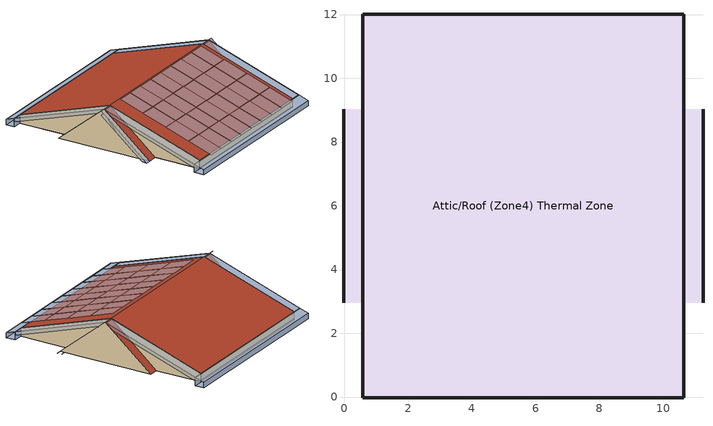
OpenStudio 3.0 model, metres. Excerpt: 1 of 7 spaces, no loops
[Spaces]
Attic/Roof (Zone4) Thermal Zone
 floor to Second Floor (Zone3) Thermal Zone (Attic Floor Assembly - Main House): 10.64,12.01 10.64,-0.03 0.58,-0.03 0.58,12.01 z6.04; 11.25,9.03 11.25,2.96 10.64,2.96 10.64,9.03 z6.04; 0.58,9.03 0.58,2.96 -0.03,2.96 -0.03,9.03 z6.04
 wall outside (Exterior Wall Assemby): 10.64,12.01 0.58,12.01 z6.04:6.13; 0.58,-0.03 10.64,-0.03 z6.1:6.57; 0.58,-0.03 10.64,-0.03 z6.04:6.1; 10.64,12.01 0.58,12.01 z6.13:6.57; 10.64,5.99,8.57 10.64,-0.03,6.57 10.64,-0.03,6.04 10.64,2.96,6.04; 0.58,5.99,8.57 0.58,2.96,6.04 0.58,-0.03,6.04 0.58,-0.03,6.57; -0.03,5.99,8.57 -0.03,9.03,6.04 -0.03,2.96,6.04; 11.25,5.99,8.57 11.25,2.96,6.04 11.25,9.03,6.04; 0.58,5.99,8.57 0.58,12.01,6.57 0.58,12.01,6.04 0.58,9.03,6.04; 10.64,5.99,8.57 10.64,9.03,6.04 10.64,12.01,6.04 10.64,12.01,6.57
 roof outside (Roof Assembly): 0.58,5.99,8.57 0.58,9.03,6.04 -0.03,9.03,6.04 -0.03,5.99,8.57; 10.64,5.99,8.57 10.64,2.96,6.04 11.25,2.96,6.04 11.25,5.99,8.57; 11.25,5.99,8.57 11.25,9.03,6.04 10.64,9.03,6.04 10.64,5.99,8.57; -0.03,5.99,8.57 -0.03,2.96,6.04 0.58,2.96,6.04 0.58,5.99,8.57; 0.58,5.99,8.57 0.58,-0.03,6.57 10.64,-0.03,6.57 10.64,5.99,8.57; 10.64,5.99,8.57 10.64,12.01,6.57 0.58,12.01,6.57 0.58,5.99,8.57
shading: 11.25,-0.03 -0.03,-0.03 / -0.03,12.01 11.25,12.01 z6.04:6.57; 11.25,12.57 -0.03,12.57 z6.04:6.38; -0.03,-0.66 11.25,-0.66 z6.04:6.36; -0.03,-0.03,6.57 -0.03,-0.66,6.36 11.25,-0.66,6.36 11.25,-0.03,6.57; 11.25,-0.03 11.25,-0.66 -0.03,-0.66 -0.03,-0.03 z6.04; 11.25,12.01,6.57 11.25,12.57,6.38 -0.03,12.57,6.38 -0.03,12.01,6.57; 11.25,12.57 11.25,12.01 -0.03,12.01 -0.03,12.57 z6.04; 11.25,5.99,8.57 11.25,12.01,6.57 10.64,12.01,6.57 10.64,5.99,8.57; 0.58,5.99,8.57 0.58,12.01,6.57 -0.03,12.01,6.57 -0.03,5.99,8.57; 10.64,5.99,8.57 10.64,-0.03,6.57 11.25,-0.03,6.57 11.25,5.99,8.57; -0.03,5.99,8.57 -0.03,-0.03,6.57 0.58,-0.03,6.57 0.58,5.99,8.57; 10.64,6.42,8.22 10.64,12.01,6.35 11.25,12.01,6.35 11.25,6.42,8.22; -0.03,6.42,8.22 -0.03,12.01,6.35 0.58,12.01,6.35 0.58,6.42,8.22; 0.58,5.57,8.22 0.58,-0.03,6.35 -0.03,-0.03,6.35 -0.03,5.57,8.22; 11.25,5.57,8.22 11.25,2.39,7.16 10.64,3.54,7.54 10.64,5.57,8.22; 1.43,4.27,8.15 1.43,2.79,7.66 2.48,2.79,7.66 2.48,4.27,8.15; 2.48,5.8,8.66 1.43,5.8,8.66 1.43,4.32,8.17 2.48,4.32,8.17; 1.43,2.75,7.64 1.43,1.27,7.15 2.48,1.27,7.15 2.48,2.75,7.64; 6.92,5.8,8.66 6.92,4.32,8.17 7.96,4.32,8.17 7.96,5.8,8.66; 6.92,1.22,7.13 6.92,-0.26,6.64 7.96,-0.26,6.64 7.96,1.22,7.13; 5.82,4.27,8.15 5.82,2.79,7.66 6.87,2.79,7.66 6.87,4.27,8.15; 3.63,4.27,8.15 3.63,2.79,7.66 4.67,2.79,7.66 4.67,4.27,8.15; 5.82,1.22,7.13 5.82,-0.26,6.64 6.87,-0.26,6.64 6.87,1.22,7.13; 8.01,5.8,8.66 8.01,4.32,8.17 9.06,4.32,8.17 9.06,5.8,8.66; 2.53,4.27,8.15 2.53,2.79,7.66 3.58,2.79,7.66 3.58,4.27,8.15; 3.63,2.75,7.64 3.63,1.27,7.15 4.67,1.27,7.15 4.67,2.75,7.64; 5.82,2.75,7.64 5.82,1.27,7.15 6.87,1.27,7.15 6.87,2.75,7.64; 2.53,2.75,7.64 2.53,1.27,7.15 3.58,1.27,7.15 3.58,2.75,7.64; 4.72,5.8,8.66 4.72,4.32,8.17 5.77,4.32,8.17 5.77,5.8,8.66; 9.11,5.8,8.66 9.11,4.32,8.17 10.16,4.32,8.17 10.16,5.8,8.66; 6.92,4.27,8.15 6.92,2.79,7.66 7.96,2.79,7.66 7.96,4.27,8.15; 6.92,2.75,7.64 6.92,1.27,7.15 7.96,1.27,7.15 7.96,2.75,7.64; 4.72,1.22,7.13 4.72,-0.26,6.64 5.77,-0.26,6.64 5.77,1.22,7.13; 5.82,5.8,8.66 5.82,4.32,8.17 6.87,4.32,8.17 6.87,5.8,8.66; 8.01,2.75,7.64 8.01,1.27,7.15 9.06,1.27,7.15 9.06,2.75,7.64; 8.01,4.27,8.15 8.01,2.79,7.66 9.06,2.79,7.66 9.06,4.27,8.15; 2.53,1.22,7.13 2.53,-0.26,6.64 3.58,-0.26,6.64 3.58,1.22,7.13; 3.63,1.22,7.13 3.63,-0.26,6.64 4.67,-0.26,6.64 4.67,1.22,7.13; 2.53,5.8,8.66 2.53,4.32,8.17 3.58,4.32,8.17 3.58,5.8,8.66; 3.63,5.8,8.66 3.63,4.32,8.17 4.67,4.32,8.17 4.67,5.8,8.66; 4.72,4.27,8.15 4.72,2.79,7.66 5.77,2.79,7.66 5.77,4.27,8.15; 4.72,2.75,7.64 4.72,1.27,7.15 5.77,1.27,7.15 5.77,2.75,7.64; 9.11,1.22,7.13 9.11,-0.26,6.64 10.16,-0.26,6.64 10.16,1.22,7.13; 8.01,1.22,7.13 8.01,-0.26,6.64 9.06,-0.26,6.64 9.06,1.22,7.13; 9.11,4.27,8.15 9.11,2.79,7.66 10.16,2.79,7.66 10.16,4.27,8.15; 9.11,2.75,7.64 9.11,1.27,7.15 10.16,1.27,7.15 10.16,2.75,7.64; 1.43,1.22,7.13 1.43,-0.26,6.64 2.48,-0.26,6.64 2.48,1.22,7.13; -0.03,5.99,8.57 -0.03,5.57,8.22 -0.03,-0.03,6.35 -0.03,-0.03,6.57; 11.25,5.99,8.57 11.25,-0.03,6.57 11.25,-0.03,6.35 11.25,5.57,8.22; -0.03,5.99,8.57 -0.03,12.01,6.57 -0.03,12.01,6.35 -0.03,6.42,8.22; 11.25,5.99,8.57 11.25,6.42,8.22 11.25,12.01,6.35 11.25,12.01,6.57; 0.58,5.99,8.57 0.58,6.42,8.22 0.58,12.01,6.35 0.58,12.01,6.57; -0.03,5.99,8.57 -0.33,5.99,8.57 -0.33,2.96,6.04 -0.03,2.96,6.04; 11.56,5.99,8.57 11.25,5.99,8.57 11.25,2.96,6.04 11.56,2.96,6.04; 10.64,3.54,7.54 11.25,2.39,7.16 10.64,-0.03,6.35; -0.03,5.99,8.31 -0.03,3.28,6.04 -0.33,3.28,6.04 -0.33,5.99,8.31; 11.25,5.99,8.31 11.56,5.99,8.31 11.56,3.28,6.04 11.25,3.28,6.04; 11.25,2.39,7.16 11.25,-0.03,6.35 10.64,-0.03,6.35; -0.33,5.57,8.22 -0.33,4.98,7.46 -0.33,3.28,6.04 -0.33,2.96,6.04
[Site]
Washington Dc Dulles IntL Ar: Latitude {deg}=38.98; Longitude {deg}=-77.47; Time Zone {hr}=-5; Elevation {m}=82; Terrain=Suburbs
[Building]
NIST NZE House: North Axis {deg}=0; Default Construction Set=Default for Interior Walls
[ClimateZones]
Climate Zone Institution Name 1=ASHRAE; Climate Zone Document Name 1=ANSI/ASHRAE Standard 169; Climate Zone Document Year 1=2006; Climate Zone Institution Name 2=CEC; Climate Zone Document Name 2=California Climate Zone Descriptions; Climate Zone Document Year 2=1995
[SizingPeriod:DesignDay] Barometric Pressure {Pa}=100344; Sky Clearness=0; Rain Indicator=0; Snow Indicator=0; Day of Month=21; Daylight Saving Time Indicator=0; Dry-Bulb Temperature Range Modifier Type=DefaultMultipliers
Name | Maximum Dry-Bulb Temperature {C} | Daily Dry-Bulb Temperature Range {deltaC} | Humidity Indicating Conditions at Maximum Dry-Bulb | Wind Speed {m/s} | Wind Direction {deg} | Month | Day Type | Humidity Indicating Type | Solar Model Indicator | ASHRAE Taub | ASHRAE Taud
Washington Dc Dulles IntL Ar Ann Hum_n 99.6% Condns DP=>MCDB | -9 | 0 | -19.5 | 2.7 | 310 | 1 | WinterDesignDay | Dewpoint | ASHRAEClearSky
Washington Dc Dulles IntL Ar Ann Htg Wind 99.6% Condns WS=>MCDB | 0.8 | 0 | 0.8 | 11.2 | 310 | 1 | WinterDesignDay | Wetbulb | ASHRAEClearSky
Washington Dc Dulles IntL Ar Ann Htg 99.6% Condns DB | -11.8 | 0 | -11.8 | 2.7 | 310 | 1 | WinterDesignDay | Wetbulb | ASHRAEClearSky
Washington Dc Dulles IntL Ar Ann Clg .4% Condns DP=>MDB | 27.8 | 11.4 | 23.6 | 4 | 290 | 7 | SummerDesignDay | Dewpoint | ASHRAETau | 0.544 | 1.787
[Construction]
Attic Floor Assembly - Main House: 1/2" GWB, 11 1/4" LSL Engineered Ceiling Joist
Exterior Wall Assemby: Fiber Cement Siding, Wood Furring Strips, Foil-faced Polyiso - 2.0", Foil-faced Polyiso - 2.0", Air Barrier Membrane, 1/2" Plywood Sheathing, 2x6 24" O.C. Wood Stud Wall w/ R-19 Cellulose Insulation, 1/2" GWB
Roof Assembly: Asphalt shingles, Peel and Stick Roof Membrane, 5/8" Plywood Sheathing, Foil-faced Polyiso - 1.5", Foil-faced Polyiso - 2.0", Foil-faced Polyiso - 1.5", Air Barrier Membrane, 1/2" Plywood Sheathing, 1 3/4" x11 7/8" LSL Engineered Roof Rafters w/ Cellulose Insulation Fill
Patio Shared Wall: 1/2" GWB, 2x6 24" O.C. Wood Stud Wall - R-19 Cellulose Insulation Only, 1/2" Plywood Sheathing, Air Barrier Membrane, Foil-faced Polyiso - 2.0", Foil-faced Polyiso - 2.0", Wood Furring Strips, Fiber Cement Siding
[Material] Thermal Absorptance=0.9; Solar Absorptance=0.7; Visible Absorptance=0.7
Name | Roughness | Thickness {m} | Conductivity {W/m-K} | Density {kg/m3} | Specific Heat {J/kg-K}
1/2" GWB | MediumSmooth | 0.0127 | 0.16 | 800 | 1090
11 1/4" LSL Engineered Ceiling Joist | Rough | 0.28575 | 0.18 | 1200 | 1012
2x6 24" O.C. Wood Stud Wall - R-19 Cellulose Insulation Only | MediumRough | 0.1397 | 0.047481 | 30 | 712
1/2" Plywood Sheathing | Smooth | 0.0127 | 0.07 | 400 | 1300
Foil-faced Polyiso - 2.0" | MediumRough | 0.0508 | 0.023 | 40 | 1496
Fiber Cement Siding | MediumRough | 0.0079375 | 0.09 | 1000 | 900
2x6 24" O.C. Wood Stud Wall w/ R-19 Cellulose Insulation | MediumRough | 0.1397 | 0.058209 | 92.55 | 850
Asphalt shingles | VeryRough | 0.0032 | 0.04 | 1120 | 1260
5/8" Plywood Sheathing | Smooth | 0.0159 | 0.12 | 544 | 1210
Foil-faced Polyiso - 1.5" | MediumRough | 0.0381 | 0.023 | 40 | 1496
1 3/4" x11 7/8" LSL Engineered Roof Rafters w/ Cellulose Insulation Fill | Rough | 0.301325 | 0.058209 | 92.55 | 850
[Material:NoMass] Roughness=Rough; Thermal Resistance {m2-K/W}=0.011; Thermal Absorptance=0.9; Solar Absorptance=0.7; Visible Absorptance=0.7
Air Barrier Membrane; Peel and Stick Roof Membrane
[Material:AirGap]
Wood Furring Strips: Thermal Resistance {m2-K/W}=0.15
[DefaultConstructionSet]
Default for Interior Walls: Default Exterior Surface Constructions=Default Surface Constructions 1; Default Interior Surface Constructions=Default Surface Constructions 2; Default Ground Contact Surface Constructions=Default Surface Constructions 3; Default Exterior SubSurface Constructions=Default Sub Surface Constructions 1; Default Interior SubSurface Constructions=Default Sub Surface Constructions 2
[DefaultSurfaceConstructions]
Name | Wall Construction
Default Surface Constructions 1; Default Surface Constructions 3
Default Surface Constructions 2 | Patio Shared Wall
[DefaultSubSurfaceConstructions]
Default Sub Surface Constructions 1; Default Sub Surface Constructions 2
[ThermalZone]
Zone4 Thermal Zone: Multiplier=1; Use Ideal Air Loads=No
[Space]
Attic/Roof (Zone4) Thermal Zone: Building Story=Building Story 4 - Attic/Roof; Thermal Zone=Zone4 Thermal Zone; Part of Total Floor Area=No
[SpaceInfiltration:DesignFlowRate]
Attic ACH: Space or SpaceType=Attic/Roof (Zone4) Thermal Zone; Schedule=ALWAYS_ON; Design Flow Rate Calculation Method=AirChanges/Hour; Air Changes per Hour {1/hr}=0; Constant Term Coefficient=1
[BuildingStory]
Building Story 4 - Attic/Roof
[GroundHeatExchanger:Vertical]
Vertical Bore Field: Maximum Flow Rate {m3/s}=0.0033; Number of Bore Holes=2; Bore Hole Length {m}=76.2; Bore Hole Radius {m}=0.063508; Ground Thermal Conductivity {W/m-K}=0.692626; Ground Thermal Heat Capacity {J/m3-K}=2347000; Ground Temperature {C}=13.375; Design Flow Rate {m3/s}=0.0033; Grout Thermal Conductivity {W/m-K}=0.692626; Pipe Thermal Conductivity {W/m-K}=0.391312; Pipe Out Diameter {m}=0.0266667; U-Tube Distance {m}=0.0253977; Pipe Thickness {m}=0.00241285; Maximum Length of Simulation=2; G-Function Reference Ratio=0.0005; G-Function Ln(T/Ts) Value 1=-15.2996; G-Function G Value 1=-0.348322; G-Function Ln(T/Ts) Value 2=-14.201; G-Function G Value 2=0.022208; G-Function Ln(T/Ts) Value 3=-13.2202; G-Function G Value 3=0.412345; G-Function Ln(T/Ts) Value 4=-12.2086; G-Function G Value 4=0.867498; G-Function Ln(T/Ts) Value 5=-11.1888; G-Function G Value 5=1.357839; G-Function Ln(T/Ts) Value 6=-10.1816; G-Function G Value 6=1.852024; G-Function Ln(T/Ts) Value 7=-9.1815; G-Function G Value 7=2.345656; G-Function Ln(T/Ts) Value 8=-8.6809; G-Function G Value 8=2.593958; G-Function Ln(T/Ts) Value 9=-8.5; G-Function G Value 9=2.679; G-Function Ln(T/Ts) Value 10=-7.8; G-Function G Value 10=3.023; G-Function Ln(T/Ts) Value 11=-7.2; G-Function G Value 11=3.32; G-Function Ln(T/Ts) Value 12=-6.5; G-Function G Value 12=3.681; G-Function Ln(T/Ts) Value 13=-5.9; G-Function G Value 13=4.071; G-Function Ln(T/Ts) Value 14=-5.2; G-Function G Value 14=4.828; G-Function Ln(T/Ts) Value 15=-4.5; G-Function G Value 15=6.253; G-Function Ln(T/Ts) Value 16=-3.963; G-Function G Value 16=7.894; G-Function Ln(T/Ts) Value 17=-3.27; G-Function G Value 17=11.82; G-Function Ln(T/Ts) Value 18=-2.864; G-Function G Value 18=15.117; G-Function Ln(T/Ts) Value 19=-2.577; G-Function G Value 19=18.006; G-Function Ln(T/Ts) Value 20=-2.171; G-Function G Value 20=22.887; G-Function Ln(T/Ts) Value 21=-1.884; G-Function G Value 21=26.924; G-Function Ln(T/Ts) Value 22=-1.191; G-Function G Value 22=38.004; G-Function Ln(T/Ts) Value 23=-0.497; G-Function G Value 23=49.919; G-Function Ln(T/Ts) Value 24=-0.274; G-Function G Value 24=53.407; G-Function Ln(T/Ts) Value 25=-0.051; G-Function G Value 25=56.632; G-Function Ln(T/Ts) Value 26=0.196; G-Function G Value 26=59.825; G-Function Ln(T/Ts) Value 27=0.419; G-Function G Value 27=62.349; G-Function Ln(T/Ts) Value 28=0.642; G-Function G Value 28=64.524; G-Function Ln(T/Ts) Value 29=0.873; G-Function G Value 29=66.412; G-Function Ln(T/Ts) Value 30=1.112; G-Function G Value 30=67.993; G-Function Ln(T/Ts) Value 31=1.335; G-Function G Value 31=69.162; G-Function Ln(T/Ts) Value 32=1.679; G-Function G Value 32=70.476; G-Function Ln(T/Ts) Value 33=2.028; G-Function G Value 33=71.361; G-Function Ln(T/Ts) Value 34=2.275; G-Function G Value 34=71.79; G-Function Ln(T/Ts) Value 35=3.003; G-Function G Value 35=72.511
[Schedule:Compact]
ALWAYS_ON: Through: 12/31, For: AllDays, Until: 24:00, 1
